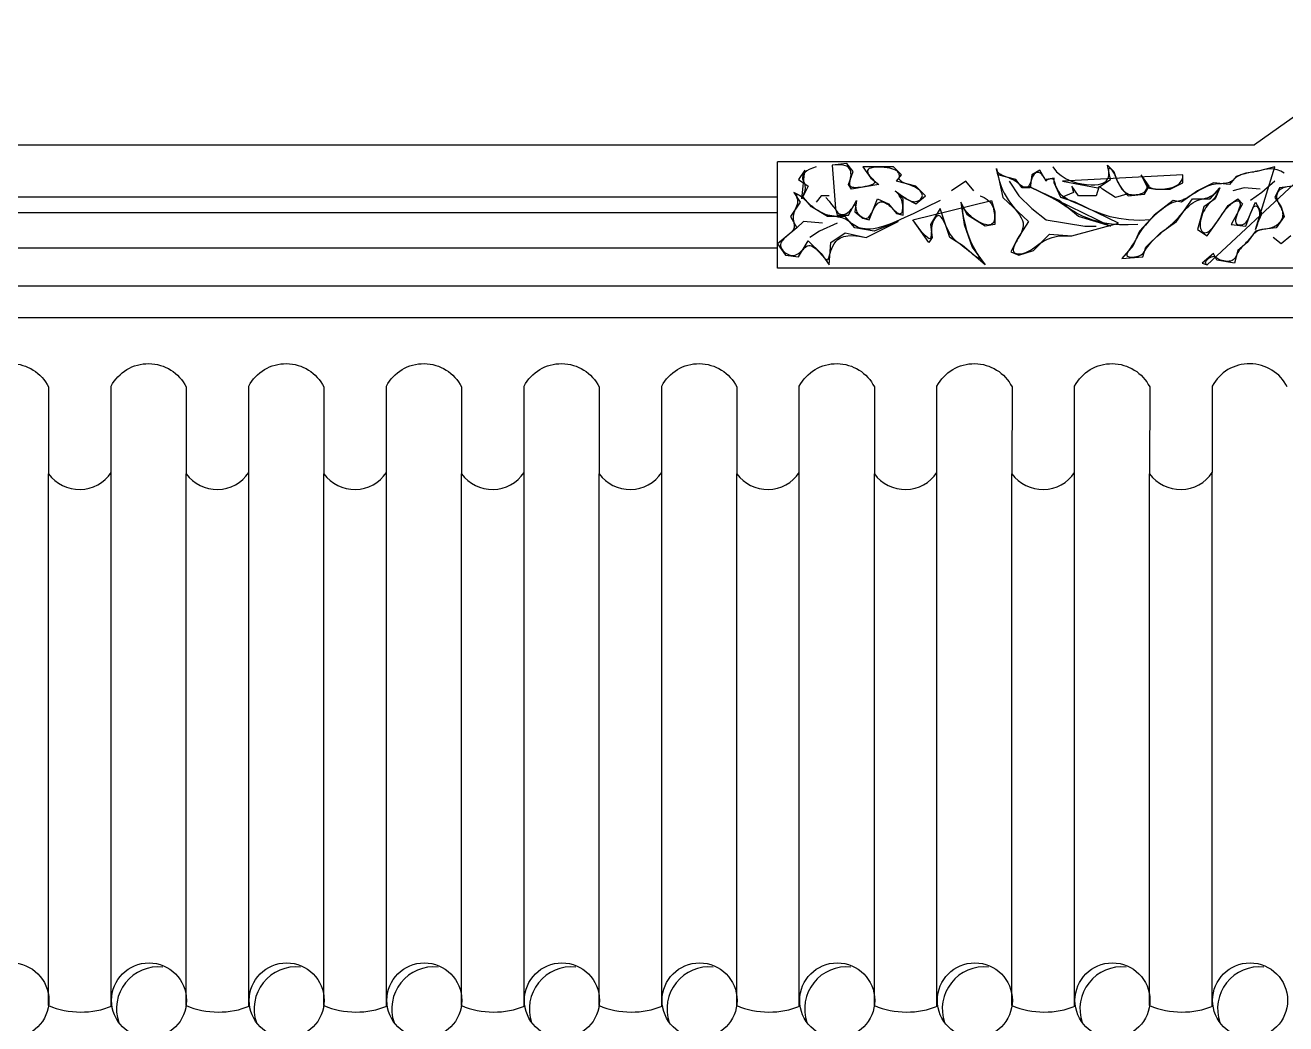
# Model space of a CAD drawing. Header units: metres. Extents: x 1709 to 7773, y 6392 to 11705.
# Drawn here: x 4883 to 6761, y 10218 to 11705 of the extents above; entities that cross this region are included whole.
import ezdxf

# ---------------------------------------------------------------- set-up
doc = ezdxf.new("R2010")
doc.units = ezdxf.units.M
for name, color, linetype in [('3', 3, 'Continuous'), ('4', 4, 'Continuous'), ('7', 7, 'Continuous')]:
    doc.layers.add(name, color=color, linetype=linetype)

msp = doc.modelspace()

# ---------------------------------------------------------------- linework, layer by layer
at = {"layer": '3'}
for p, q in [((6948.1, 11316.95), (4550, 11316.95)), ((6916.61, 11269.42), (4550, 11269.42)), ((4918.18, 10245.69), (4918.18, 11037.28)), ((5011.45, 10244.4), (5011.45, 11039.22)), ((5123.18, 10245.69), (5123.18, 11037.28)), ((5216.45, 10244.4), (5216.45, 11039.22)), ((5328.18, 10245.69), (5328.18, 11037.28)), ((5421.45, 10244.4), (5421.45, 11039.22)), ((5533.18, 10245.69), (5533.18, 11037.28)), ((5626.45, 10244.4), (5626.45, 11039.22)), ((5738.18, 10245.69), (5738.18, 11037.28)), ((5831.45, 10244.4), (5831.45, 11039.22)), ((5943.18, 10245.69), (5943.18, 11037.28)), ((6036.45, 10244.4), (6036.45, 11039.22)), ((6148.18, 10245.69), (6148.18, 11037.28)), ((6241.45, 10244.4), (6241.45, 11039.22)), ((6353.18, 10245.69), (6353.18, 11037.28)), ((6446.45, 10244.4), (6446.45, 11039.22)), ((6558.18, 10245.69), (6558.18, 11037.28)), ((6651.45, 10244.4), (6651.45, 11039.22))]:
    msp.add_line(p, q, dxfattribs=at)
for points in [[(6004.1, 11449.42), (4550, 11449.42), (3095.9, 11449.42)], [(6004.1, 11425.69), (4550, 11425.69), (3095.9, 11425.69)], [(6004.1, 11373.48), (4550, 11373.48), (3095.9, 11373.48)]]:
    msp.add_lwpolyline(points, dxfattribs=at)
for centre in [(4966.4, 10359.49), (5171.4, 10359.49), (5376.4, 10359.49), (5581.4, 10359.49), (5786.4, 10359.49), (5991.4, 10359.49), (6196.4, 10359.49), (6401.4, 10359.49), (6606.4, 10359.49)]:
    msp.add_arc(centre, 123.59, 247.04, 292.37, dxfattribs=at)
at = {"layer": '4'}
msp.add_line((6651.45, 11167.86), (6651.45, 11039.22), dxfattribs=at)
for points in [[(7258.69, 11045.25, 0.27), (7177.09, 11060.86, -0.22), (7171.66, 11111.96, 0.38), (7150.63, 11157.9), (6917.11, 11158.12, 0.31), (6900.88, 11167.49), (6918.4, 11281.02), (6948.1, 11281.02), (6948.1, 11317.28, -0.37), (6964.87, 11343.69), (6964.87, 11502.04), (6868.07, 11502.04), (6885.6, 11519.56), (6941.72, 11565.11), (6969.78, 11603.65), (7001.35, 11645.7), (7029.41, 11659.72), (6966.28, 11705.27), (6714.41, 11527.04)], [(4806.45, 11039.22), (4806.45, 11167.86, -0.61), (4918.28, 11166.71), (4918.18, 11037.28, 0.52), (5011.45, 11039.22)], [(5011.45, 11039.22), (5011.45, 11167.86, -0.61), (5123.28, 11166.71), (5123.18, 11037.28, 0.52), (5216.45, 11039.22)], [(5216.45, 11039.22), (5216.45, 11167.86, -0.61), (5328.28, 11166.71), (5328.18, 11037.28, 0.52), (5421.45, 11039.22)], [(5421.45, 11039.22), (5421.45, 11167.86, -0.61), (5533.28, 11166.71), (5533.18, 11037.28, 0.52), (5626.45, 11039.22)], [(5626.45, 11039.22), (5626.45, 11167.86, -0.61), (5738.28, 11166.71), (5738.18, 11037.28, 0.52), (5831.45, 11039.22)], [(5831.45, 11039.22), (5831.45, 11167.86, -0.61), (5943.28, 11166.71), (5943.18, 11037.28, 0.52), (6036.45, 11039.22)], [(6036.45, 11039.22), (6036.45, 11167.86, -0.61), (6148.28, 11166.71), (6148.18, 11037.28, 0.52), (6241.45, 11039.22)], [(6241.45, 11039.22), (6241.45, 11167.86, -0.61), (6353.28, 11166.71), (6353.18, 11037.28, 0.52), (6446.45, 11039.22)], [(6446.45, 11039.22), (6446.45, 11167.86, -0.61), (6558.28, 11166.71), (6558.18, 11037.28, 0.52), (6651.45, 11039.22)]]:
    msp.add_lwpolyline(points, format="xyb", dxfattribs=at)
msp.add_lwpolyline([(2385.59, 11527.04), (4550, 11527.04), (6714.41, 11527.04)], dxfattribs=at)
for centre in [(4862.87, 10253.32), (5067.87, 10253.32), (5272.87, 10253.32), (5477.87, 10253.32), (5682.87, 10253.32), (5887.87, 10253.32), (6092.87, 10253.32), (6297.87, 10253.32), (6502.87, 10253.32), (6707.87, 10253.32)]:
    msp.add_circle(centre, 55.84, dxfattribs=at)
for centre, radius, start, end in [((6707.07, 11138.26), 63, 26.85, 151.98), ((5081.97, 10240.72), 62.6, 84.16, 198.95), ((5286.97, 10240.72), 62.6, 84.16, 198.95), ((5491.97, 10240.72), 62.6, 84.16, 198.95), ((5696.97, 10240.72), 62.6, 84.16, 198.95), ((5901.97, 10240.72), 62.6, 84.16, 198.95), ((6106.97, 10240.72), 62.6, 84.16, 198.95), ((6311.97, 10240.72), 62.6, 84.16, 198.95), ((6516.97, 10240.72), 62.6, 84.16, 198.95), ((6721.97, 10240.72), 62.6, 84.16, 198.95)]:
    msp.add_arc(centre, radius, start, end, dxfattribs=at)
at = {"layer": '7'}
for p, q in [((6868.07, 11502.04), (6004.1, 11502.04)), ((6004.1, 11343.69), (6004.1, 11502.04)), ((6964.87, 11343.69), (6004.1, 11343.69))]:
    msp.add_line(p, q, dxfattribs=at)
for points in [[(6061.6, 11494.48), (6061.6, 11494.48), (6055.86, 11492.58), (6051.17, 11490.5), (6047.47, 11488.27), (6044.68, 11485.95), (6042.73, 11483.57), (6041.55, 11481.18), (6041.08, 11478.82), (6041.23, 11476.53), (6041.92, 11474.31), (6042.9, 11472.02), (6043.91, 11469.48), (6044.68, 11466.5), (6044.94, 11462.91), (6044.43, 11458.52), (6042.89, 11453.15), (6040.04, 11446.61), (6044.83, 11489.69), (6035.24, 11475.33), (6049.62, 11465.76), (6040.04, 11446.61)], [(6075.97, 11449), (6075.97, 11449), (6080.78, 11443.26), (6084.53, 11438.53), (6087.4, 11434.7), (6089.58, 11431.65), (6091.24, 11429.27), (6092.57, 11427.46), (6093.74, 11426.09), (6094.94, 11425.07), (6096.31, 11424.28), (6097.85, 11423.74), (6099.53, 11423.45), (6101.31, 11423.42), (6103.15, 11423.68), (6105.02, 11424.22), (6106.89, 11425.08), (6108.72, 11426.26), (6110.48, 11427.76), (6112.14, 11429.47), (6113.69, 11431.29), (6115.11, 11433.09), (6116.38, 11434.77), (6117.48, 11436.19), (6118.39, 11437.25), (6119.1, 11437.83), (6119.6, 11437.85), (6119.92, 11437.35), (6120.14, 11436.44), (6120.3, 11435.19), (6120.46, 11433.7), (6120.67, 11432.05), (6121, 11430.34), (6121.5, 11428.66), (6122.2, 11427.07), (6123.1, 11425.59), (6124.16, 11424.22), (6125.34, 11422.97), (6126.62, 11421.83), (6127.96, 11420.8), (6129.32, 11419.89), (6130.68, 11419.08), (6132.01, 11418.4), (6133.31, 11417.88), (6134.6, 11417.57), (6135.87, 11417.54), (6137.15, 11417.82), (6138.43, 11418.47), (6139.73, 11419.54), (6141.06, 11421.08), (6142.43, 11423.11), (6143.84, 11425.53), (6145.3, 11428.19), (6146.8, 11430.95), (6148.37, 11433.68), (6149.99, 11436.22), (6151.68, 11438.45), (6153.44, 11440.23), (6155.27, 11441.43), (6157.16, 11442.1), (6159.09, 11442.29), (6161.03, 11442.07), (6162.97, 11441.49), (6164.9, 11440.62), (6166.79, 11439.51), (6168.62, 11438.23), (6170.38, 11436.83), (6172.07, 11435.36), (6173.69, 11433.85), (6175.26, 11432.35), (6176.76, 11430.88), (6178.22, 11429.48), (6179.63, 11428.2), (6181, 11427.06), (6182.32, 11426.11), (6183.6, 11425.38), (6184.81, 11424.89), (6185.94, 11424.67), (6186.97, 11424.75), (6187.9, 11425.15), (6188.71, 11425.92), (6189.38, 11427.06), (6189.91, 11428.6), (6190.27, 11430.48), (6190.48, 11432.61), (6190.53, 11434.94), (6190.41, 11437.38), (6190.11, 11439.85), (6189.64, 11442.29), (6188.98, 11444.61), (6188.15, 11446.76), (6187.22, 11448.7), (6186.25, 11450.4), (6185.34, 11451.84), (6184.56, 11453.01), (6183.99, 11453.87), (6183.7, 11454.4), (6183.79, 11454.59), (6184.31, 11454.41), (6185.21, 11453.91), (6186.44, 11453.16), (6187.93, 11452.19), (6189.64, 11451.08), (6191.48, 11449.87), (6193.42, 11448.63), (6195.37, 11447.41), (6197.3, 11446.25), (6199.2, 11445.2), (6201.06, 11444.28), (6202.91, 11443.52), (6204.74, 11442.94), (6206.55, 11442.58), (6208.35, 11442.46), (6210.15, 11442.62), (6211.93, 11443.06), (6213.67, 11443.77), (6215.29, 11444.72), (6216.74, 11445.86), (6217.96, 11447.17), (6218.91, 11448.62), (6219.52, 11450.17), (6219.73, 11451.79), (6219.51, 11453.45), (6218.87, 11455.13), (6217.84, 11456.81), (6216.44, 11458.48), (6214.7, 11460.1), (6212.66, 11461.67), (6210.33, 11463.16), (6207.75, 11464.56), (6204.96, 11465.85), (6202.04, 11467.05), (6199.1, 11468.18), (6196.22, 11469.25), (6193.51, 11470.28), (6191.07, 11471.29), (6189, 11472.3), (6187.39, 11473.34), (6186.3, 11474.4), (6185.67, 11475.5), (6185.39, 11476.65), (6185.34, 11477.82), (6185.42, 11479.04), (6185.53, 11480.29), (6185.56, 11481.58), (6185.39, 11482.91), (6184.94, 11484.27), (6184.15, 11485.64), (6183.02, 11486.99), (6181.5, 11488.29), (6179.56, 11489.52), (6177.19, 11490.65), (6174.35, 11491.65), (6171.01, 11492.48), (6167.19, 11493.14), (6163.01, 11493.59), (6158.67, 11493.84), (6154.34, 11493.88), (6150.2, 11493.69), (6146.42, 11493.27), (6143.18, 11492.6), (6140.66, 11491.69), (6139, 11490.52), (6138.12, 11489.13), (6137.91, 11487.58), (6138.27, 11485.9), (6139.07, 11484.15), (6140.22, 11482.37), (6141.58, 11480.61), (6143.06, 11478.92), (6144.54, 11477.33), (6145.92, 11475.84), (6147.09, 11474.45), (6147.95, 11473.14), (6148.4, 11471.9), (6148.34, 11470.73), (6147.66, 11469.62), (6146.26, 11468.55), (6144.08, 11467.52), (6141.25, 11466.56), (6137.94, 11465.68), (6134.33, 11464.91), (6130.58, 11464.27), (6126.88, 11463.78), (6123.4, 11463.47), (6120.3, 11463.36), (6117.73, 11463.47), (6115.67, 11463.8), (6114.08, 11464.35), (6112.91, 11465.11), (6112.12, 11466.07), (6111.65, 11467.23), (6111.47, 11468.59), (6111.51, 11470.14), (6111.75, 11471.88), (6112.1, 11473.77), (6112.51, 11475.81), (6112.91, 11477.95), (6113.24, 11480.17), (6113.42, 11482.46), (6113.4, 11484.77), (6113.11, 11487.1), (6112.47, 11489.39), (6111.33, 11491.57), (6109.55, 11493.54), (6106.97, 11495.2), (6103.44, 11496.46), (6098.79, 11497.22), (6092.88, 11497.39), (6085.56, 11496.87), (6090.35, 11432.25), (6092.75, 11422.67), (6109.52, 11422.67), (6121.5, 11444.21), (6119.1, 11427.46), (6131.08, 11417.89), (6140.66, 11415.49), (6152.64, 11446.61), (6169.42, 11439.43), (6181.4, 11425.07), (6190.98, 11422.67), (6190.98, 11446.61), (6179, 11458.58), (6195.77, 11446.61), (6210.15, 11439.43), (6224.52, 11451.39), (6210.15, 11465.76), (6181.4, 11472.94), (6188.58, 11482.51), (6176.6, 11494.48), (6131.08, 11494.48), (6143.06, 11477.72), (6155.04, 11468.15), (6114.31, 11460.97), (6109.52, 11468.15), (6116.71, 11487.3), (6107.12, 11499.27), (6085.56, 11496.87)], [(6559.95, 11415.49), (6559.95, 11415.49), (6542.71, 11414.6), (6526.89, 11415.3), (6512.46, 11417.27), (6499.38, 11420.2), (6487.63, 11423.78), (6477.15, 11427.69), (6467.93, 11431.62), (6459.92, 11435.24), (6453.08, 11438.31), (6447.29, 11440.88), (6442.43, 11443.03), (6438.38, 11444.89), (6435.02, 11446.55), (6432.21, 11448.11), (6429.84, 11449.69), (6427.78, 11451.39), (6425.92, 11453.29), (6424.25, 11455.36), (6422.76, 11457.54), (6421.44, 11459.77), (6420.29, 11462.01), (6419.3, 11464.19), (6418.47, 11466.25), (6417.79, 11468.15), (6417.26, 11469.83), (6416.84, 11471.3), (6416.48, 11472.57), (6416.15, 11473.63), (6415.79, 11474.51), (6415.38, 11475.22), (6414.86, 11475.75), (6414.2, 11476.13), (6413.37, 11476.36), (6412.39, 11476.45), (6411.32, 11476.44), (6410.21, 11476.33), (6409.09, 11476.14), (6408.02, 11475.9), (6407.05, 11475.63), (6406.21, 11475.33), (6405.55, 11475.04), (6405.04, 11474.78), (6404.62, 11474.6), (6404.27, 11474.53), (6403.93, 11474.61), (6403.58, 11474.88), (6403.15, 11475.37), (6402.62, 11476.13), (6401.95, 11477.16), (6401.14, 11478.41), (6400.21, 11479.79), (6399.18, 11481.21), (6398.05, 11482.6), (6396.84, 11483.87), (6395.56, 11484.93), (6394.23, 11485.7), (6392.87, 11486.12), (6391.5, 11486.18), (6390.13, 11485.92), (6388.79, 11485.35), (6387.52, 11484.51), (6386.32, 11483.4), (6385.22, 11482.06), (6384.25, 11480.52), (6383.42, 11478.79), (6382.7, 11476.93), (6382.06, 11475.01), (6381.46, 11473.09), (6380.85, 11471.22), (6380.21, 11469.46), (6379.49, 11467.89), (6378.66, 11466.55), (6377.69, 11465.5), (6376.6, 11464.74), (6375.4, 11464.25), (6374.12, 11464.01), (6372.78, 11464.02), (6371.42, 11464.25), (6370.04, 11464.7), (6368.68, 11465.36), (6367.34, 11466.19), (6366.01, 11467.18), (6364.63, 11468.3), (6363.19, 11469.5), (6361.63, 11470.75), (6359.92, 11472.03), (6358.02, 11473.3), (6355.9, 11474.53), (6353.54, 11475.69), (6350.99, 11476.79), (6348.34, 11477.85), (6345.67, 11478.87), (6343.05, 11479.87), (6340.57, 11480.87), (6338.3, 11481.88), (6336.33, 11482.91), (6334.72, 11483.97), (6333.43, 11485.05), (6332.44, 11486.11), (6331.69, 11487.15), (6331.15, 11488.13), (6330.77, 11489.02), (6330.52, 11489.82), (6330.34, 11490.49), (6330.21, 11491), (6330.14, 11491.3), (6330.13, 11491.32), (6330.19, 11490.99), (6330.35, 11490.25), (6330.62, 11489.03), (6331.01, 11487.27), (6331.54, 11484.9), (6332.22, 11481.89), (6333.09, 11478.3), (6334.18, 11474.24), (6335.53, 11469.79), (6337.19, 11465.07), (6339.18, 11460.16), (6341.54, 11455.17), (6344.32, 11450.2), (6347.51, 11445.32), (6350.99, 11440.56), (6354.59, 11435.91), (6358.15, 11431.4), (6361.5, 11427.01), (6364.48, 11422.77), (6366.93, 11418.66), (6368.68, 11414.69), (6369.62, 11410.88), (6369.81, 11407.21), (6369.39, 11403.68), (6368.48, 11400.28), (6367.19, 11397.02), (6365.65, 11393.88), (6363.97, 11390.87), (6362.29, 11387.97), (6360.7, 11385.18), (6359.26, 11382.53), (6357.98, 11380.01), (6356.9, 11377.64), (6356.04, 11375.45), (6355.44, 11373.44), (6355.12, 11371.62), (6355.1, 11370.02), (6355.42, 11368.63), (6356.04, 11367.47), (6356.96, 11366.52), (6358.15, 11365.78), (6359.57, 11365.24), (6361.22, 11364.91), (6363.07, 11364.77), (6365.08, 11364.83), (6367.26, 11365.08), (6369.59, 11365.55), (6372.09, 11366.27), (6374.77, 11367.27), (6377.63, 11368.6), (6380.7, 11370.27), (6383.96, 11372.33), (6387.45, 11374.8), (6391.19, 11377.68), (6395.38, 11380.79), (6400.25, 11383.89), (6406.01, 11386.77), (6412.9, 11389.2), (6421.14, 11390.96), (6430.95, 11391.82), (6442.55, 11391.56), (6512.03, 11410.71), (6447.34, 11441.82), (6425.78, 11449), (6416.2, 11470.54), (6416.2, 11477.72), (6404.22, 11475.33), (6404.22, 11472.94), (6394.63, 11489.69), (6382.65, 11482.51), (6380.26, 11463.36), (6368.28, 11463.36), (6358.7, 11475.33), (6332.34, 11482.51), (6329.94, 11492.08), (6329.94, 11492.08), (6339.53, 11449), (6377.86, 11413.1), (6361.09, 11386.77), (6351.51, 11367.62), (6363.49, 11362.83), (6385.05, 11370.02), (6409.01, 11393.95), (6442.55, 11391.56)], [(6413.8, 11494.48), (6413.8, 11494.48), (6419.71, 11487.16), (6426.49, 11481.27), (6433.87, 11476.66), (6441.6, 11473.19), (6449.43, 11470.7), (6457.1, 11469.07), (6464.34, 11468.13), (6470.9, 11467.75), (6476.59, 11467.8), (6481.41, 11468.23), (6485.43, 11469.01), (6488.72, 11470.09), (6491.37, 11471.46), (6493.42, 11473.08), (6494.96, 11474.91), (6496.06, 11476.93), (6496.79, 11479.08), (6497.21, 11481.31), (6497.41, 11483.52), (6497.46, 11485.65), (6497.43, 11487.61), (6497.41, 11489.32), (6497.46, 11490.71), (6497.66, 11491.69), (6498.06, 11492.2), (6498.66, 11492.28), (6499.4, 11491.97), (6500.25, 11491.34), (6501.18, 11490.42), (6502.15, 11489.27), (6503.12, 11487.95), (6504.05, 11486.5), (6504.91, 11484.97), (6505.71, 11483.38), (6506.47, 11481.74), (6507.19, 11480.07), (6507.9, 11478.38), (6508.6, 11476.68), (6509.31, 11475), (6510.04, 11473.34), (6510.81, 11471.71), (6511.61, 11470.12), (6512.45, 11468.57), (6513.33, 11467.05), (6514.25, 11465.58), (6515.2, 11464.14), (6516.2, 11462.73), (6517.23, 11461.37), (6518.3, 11460.04), (6519.43, 11458.77), (6520.64, 11457.58), (6521.97, 11456.48), (6523.42, 11455.49), (6525.03, 11454.64), (6526.82, 11453.93), (6528.81, 11453.39), (6531.01, 11453.03), (6533.37, 11452.86), (6535.83, 11452.86), (6538.34, 11453.04), (6540.83, 11453.39), (6543.24, 11453.89), (6545.51, 11454.56), (6547.57, 11455.38), (6549.39, 11456.35), (6550.94, 11457.47), (6552.21, 11458.71), (6553.22, 11460.07), (6553.94, 11461.55), (6554.37, 11463.13), (6554.51, 11464.8), (6554.36, 11466.55), (6553.93, 11468.37), (6553.27, 11470.19), (6552.47, 11471.92), (6551.62, 11473.48), (6550.78, 11474.81), (6550.04, 11475.81), (6549.48, 11476.41), (6549.17, 11476.53), (6549.18, 11476.11), (6549.5, 11475.24), (6550.07, 11474.02), (6550.87, 11472.54), (6551.85, 11470.91), (6552.99, 11469.23), (6554.24, 11467.61), (6555.56, 11466.15), (6556.93, 11464.93), (6558.35, 11463.95), (6559.84, 11463.17), (6561.4, 11462.56), (6563.06, 11462.11), (6564.83, 11461.78), (6566.71, 11461.54), (6568.74, 11461.37), (6570.91, 11461.24), (6573.22, 11461.17), (6575.68, 11461.19), (6578.27, 11461.32), (6581, 11461.57), (6583.84, 11461.98), (6586.82, 11462.57), (6589.9, 11463.36), (6593.08, 11464.38), (6596.25, 11465.68), (6599.27, 11467.32), (6602.03, 11469.35), (6604.4, 11471.82), (6606.24, 11474.81), (6607.44, 11478.35), (6607.87, 11482.51), (6428.18, 11472.94), (6480.89, 11463.36), (6500.06, 11475.33), (6495.26, 11496.87), (6504.85, 11487.3), (6509.64, 11472.94), (6516.83, 11460.97), (6526.41, 11451.39), (6550.37, 11453.79), (6557.56, 11465.76), (6545.58, 11482.51), (6555.16, 11463.36), (6567.14, 11460.97), (6588.7, 11460.97), (6607.87, 11470.54), (6607.87, 11482.51)], [(6758.82, 11484.9), (6758.82, 11484.9), (6753.49, 11487.91), (6748.3, 11489.84), (6743.29, 11490.89), (6738.48, 11491.21), (6733.9, 11490.98), (6729.59, 11490.37), (6725.57, 11489.55), (6721.88, 11488.69), (6718.53, 11487.93), (6715.5, 11487.28), (6712.74, 11486.72), (6710.22, 11486.23), (6707.9, 11485.78), (6705.73, 11485.36), (6703.69, 11484.94), (6701.71, 11484.51), (6699.79, 11484.04), (6697.9, 11483.52), (6696.06, 11482.95), (6694.28, 11482.31), (6692.55, 11481.6), (6690.88, 11480.8), (6689.27, 11479.91), (6687.74, 11478.92), (6686.27, 11477.82), (6684.84, 11476.66), (6683.41, 11475.46), (6681.95, 11474.28), (6680.41, 11473.16), (6678.75, 11472.13), (6676.95, 11471.25), (6674.96, 11470.54), (6672.75, 11470.05), (6670.35, 11469.72), (6667.78, 11469.51), (6665.08, 11469.35), (6662.25, 11469.19), (6659.35, 11468.97), (6656.39, 11468.64), (6653.4, 11468.15), (6650.4, 11467.44), (6647.41, 11466.53), (6644.41, 11465.43), (6641.42, 11464.16), (6638.42, 11462.74), (6635.43, 11461.19), (6632.43, 11459.53), (6629.44, 11457.78), (6626.44, 11455.95), (6623.48, 11454.1), (6620.56, 11452.27), (6617.71, 11450.5), (6614.95, 11448.84), (6612.31, 11447.34), (6609.81, 11446.05), (6607.47, 11445.01), (6605.31, 11444.25), (6603.28, 11443.7), (6601.32, 11443.29), (6599.39, 11442.92), (6597.41, 11442.51), (6595.34, 11441.98), (6593.13, 11441.25), (6590.7, 11440.23), (6588.03, 11438.85), (6585.15, 11437.14), (6582.1, 11435.14), (6578.92, 11432.89), (6575.67, 11430.44), (6572.4, 11427.83), (6569.14, 11425.09), (6565.94, 11422.27), (6562.86, 11419.41), (6559.89, 11416.53), (6557.06, 11413.62), (6554.36, 11410.71), (6551.82, 11407.79), (6549.43, 11404.88), (6547.22, 11402), (6545.18, 11399.14), (6543.32, 11396.31), (6541.61, 11393.53), (6540.01, 11390.78), (6538.49, 11388.07), (6537.01, 11385.39), (6535.52, 11382.76), (6534, 11380.16), (6532.4, 11377.59), (6530.72, 11375.08), (6529.02, 11372.63), (6527.44, 11370.3), (6526.06, 11368.12), (6525, 11366.13), (6524.37, 11364.36), (6524.27, 11362.85), (6524.81, 11361.64), (6526.06, 11360.76), (6527.91, 11360.19), (6530.23, 11359.93), (6532.85, 11359.94), (6535.64, 11360.22), (6538.46, 11360.74), (6541.15, 11361.49), (6543.58, 11362.44), (6545.64, 11363.58), (6547.36, 11364.89), (6548.85, 11366.38), (6550.17, 11368.02), (6551.42, 11369.81), (6552.68, 11371.75), (6554.03, 11373.81), (6555.56, 11376), (6557.33, 11378.3), (6559.34, 11380.68), (6561.56, 11383.13), (6563.95, 11385.62), (6566.49, 11388.13), (6569.15, 11390.64), (6571.91, 11393.12), (6574.73, 11395.55), (6577.59, 11397.91), (6580.49, 11400.24), (6583.41, 11402.58), (6586.36, 11404.97), (6589.32, 11407.46), (6592.31, 11410.08), (6595.29, 11412.87), (6598.29, 11415.89), (6601.28, 11419.15), (6604.28, 11422.57), (6607.29, 11426.05), (6610.32, 11429.5), (6613.36, 11432.83), (6616.43, 11435.92), (6619.52, 11438.68), (6622.65, 11441.02), (6625.81, 11442.87), (6628.97, 11444.3), (6632.12, 11445.39), (6635.23, 11446.26), (6638.25, 11447), (6641.18, 11447.7), (6643.97, 11448.47), (6646.61, 11449.4), (6649.06, 11450.56), (6651.3, 11451.89), (6653.32, 11453.28), (6655.09, 11454.64), (6656.61, 11455.86), (6657.84, 11456.86), (6658.77, 11457.53), (6659.39, 11457.78), (6659.67, 11457.53), (6659.64, 11456.83), (6659.32, 11455.76), (6658.74, 11454.39), (6657.91, 11452.79), (6656.86, 11451.05), (6655.61, 11449.23), (6654.19, 11447.41), (6652.63, 11445.64), (6650.94, 11443.9), (6649.18, 11442.13), (6647.36, 11440.27), (6645.52, 11438.29), (6643.69, 11436.13), (6641.92, 11433.73), (6640.22, 11431.05), (6638.63, 11428.05), (6637.19, 11424.81), (6635.93, 11421.41), (6634.88, 11417.94), (6634.07, 11414.48), (6633.54, 11411.14), (6633.31, 11407.99), (6633.43, 11405.12), (6633.91, 11402.62), (6634.72, 11400.51), (6635.82, 11398.81), (6637.17, 11397.54), (6638.73, 11396.72), (6640.45, 11396.37), (6642.29, 11396.5), (6644.21, 11397.14), (6646.17, 11398.29), (6648.17, 11399.89), (6650.18, 11401.88), (6652.2, 11404.17), (6654.22, 11406.71), (6656.23, 11409.43), (6658.22, 11412.24), (6660.18, 11415.09), (6662.11, 11417.91), (6664.01, 11420.68), (6665.88, 11423.37), (6667.72, 11425.96), (6669.55, 11428.45), (6671.36, 11430.8), (6673.16, 11433), (6674.96, 11435.04), (6676.75, 11436.89), (6678.53, 11438.54), (6680.29, 11439.99), (6682, 11441.22), (6683.65, 11442.23), (6685.23, 11443.01), (6686.73, 11443.54), (6688.14, 11443.82), (6689.42, 11443.83), (6690.56, 11443.57), (6691.53, 11443.02), (6692.28, 11442.17), (6692.79, 11441), (6693.02, 11439.5), (6692.95, 11437.65), (6692.53, 11435.44), (6691.76, 11432.87), (6690.74, 11430.04), (6689.59, 11427.04), (6688.44, 11423.97), (6687.39, 11420.94), (6686.58, 11418.05), (6686.12, 11415.4), (6686.14, 11413.1), (6686.72, 11411.23), (6687.8, 11409.79), (6689.27, 11408.77), (6691.03, 11408.16), (6692.98, 11407.94), (6695.01, 11408.11), (6697.03, 11408.63), (6698.92, 11409.51), (6700.61, 11410.72), (6702.1, 11412.21), (6703.42, 11413.95), (6704.61, 11415.89), (6705.68, 11417.98), (6706.67, 11420.17), (6707.6, 11422.41), (6708.5, 11424.67), (6709.4, 11426.88), (6710.3, 11429), (6711.22, 11430.96), (6712.15, 11432.7), (6713.09, 11434.15), (6714.06, 11435.27), (6715.06, 11435.98), (6716.09, 11436.24), (6717.15, 11435.98), (6718.2, 11435.25), (6719.2, 11434.1), (6720.11, 11432.57), (6720.87, 11430.71), (6721.45, 11428.58), (6721.8, 11426.21), (6721.88, 11423.67), (6721.65, 11420.99), (6721.16, 11418.21), (6720.46, 11415.36), (6719.61, 11412.48), (6718.65, 11409.58), (6717.64, 11406.7), (6716.64, 11403.87), (6715.69, 11401.13), (6744.44, 11494.48), (6718.09, 11487.3), (6701.31, 11484.9), (6686.94, 11480.12), (6677.35, 11468.15), (6653.4, 11470.54), (6629.44, 11458.58), (6605.48, 11441.82), (6593.5, 11444.21), (6564.75, 11422.67), (6543.18, 11398.74), (6533.6, 11377.2), (6516.83, 11358.05), (6547.97, 11360.44), (6552.77, 11374.8), (6574.33, 11396.34), (6598.29, 11413.1), (6622.25, 11446.61), (6648.6, 11446.61), (6662.98, 11463.36), (6655.79, 11446.61), (6639.02, 11434.64), (6629.44, 11401.13), (6643.81, 11391.56), (6660.58, 11415.49), (6674.96, 11437.03), (6689.33, 11446.61), (6696.52, 11439.43), (6679.75, 11408.31), (6701.31, 11405.92), (6708.5, 11425.07), (6715.69, 11441.82), (6725.27, 11425.07), (6718.09, 11408.31), (6715.69, 11401.13)], [(6296.4, 11458.58), (6284.42, 11472.94), (6262.86, 11458.58)], [(6349.11, 11472.94), (6363.49, 11451.39), (6382.65, 11432.25), (6404.22, 11415.49), (6461.72, 11405.92), (6478.49, 11405.92)], [(6761.41, 11464.11), (6759.28, 11463.69), (6757.26, 11463.09), (6755.36, 11462.32), (6753.63, 11461.37), (6752.07, 11460.23), (6750.72, 11458.93), (6749.57, 11457.49), (6748.63, 11455.93), (6747.92, 11454.28), (6747.45, 11452.56), (6747.22, 11450.79), (6747.24, 11449), (6747.51, 11447.21), (6748, 11445.41), (6748.68, 11443.62), (6749.48, 11441.82), (6750.38, 11440.03), (6751.34, 11438.23), (6752.3, 11436.44), (6753.23, 11434.64), (6754.08, 11432.84), (6754.84, 11431.04), (6755.48, 11429.23), (6755.97, 11427.41), (6756.29, 11425.57), (6756.43, 11423.7), (6756.34, 11421.81), (6756.02, 11419.88), (6755.44, 11417.92), (6754.62, 11415.96), (6753.56, 11414.03), (6752.28, 11412.15), (6750.79, 11410.37), (6749.11, 11408.72), (6747.26, 11407.22), (6745.24, 11405.92), (6743.08, 11404.83), (6740.8, 11403.94), (6738.47, 11403.21), (6736.1, 11402.63), (6733.76, 11402.15), (6731.48, 11401.77), (6729.3, 11401.43), (6727.27, 11401.13), (6725.41, 11400.83), (6723.71, 11400.5), (6722.15, 11400.11), (6720.68, 11399.64), (6719.29, 11399.05), (6717.95, 11398.33), (6716.62, 11397.43), (6715.29, 11396.34), (6713.92, 11395.04), (6712.52, 11393.55), (6711.08, 11391.91), (6709.6, 11390.16), (6708.08, 11388.33), (6706.53, 11386.47), (6704.94, 11384.61), (6703.31, 11382.78), (6701.65, 11381.02), (6699.97, 11379.31), (6698.31, 11377.63), (6696.67, 11375.95), (6695.09, 11374.25), (6693.6, 11372.51), (6692.2, 11370.71), (6690.93, 11368.82), (6689.8, 11366.83), (6688.75, 11364.79), (6687.74, 11362.75), (6686.69, 11360.79), (6685.55, 11358.96), (6684.25, 11357.32), (6682.74, 11355.93), (6680.95, 11354.86), (6678.85, 11354.14), (6676.49, 11353.76), (6673.97, 11353.68), (6671.36, 11353.86), (6668.76, 11354.26), (6666.24, 11354.86), (6663.88, 11355.6), (6661.78, 11356.45), (6659.99, 11357.38), (6658.45, 11358.3), (6657.09, 11359.17), (6655.82, 11359.89), (6654.55, 11360.41), (6653.22, 11360.66), (6651.73, 11360.56), (6650, 11360.04), (6648.01, 11359.07), (6645.92, 11357.73), (6643.95, 11356.14), (6642.34, 11354.41), (6641.3, 11352.66), (6641.04, 11351.01), (6641.81, 11349.58), (6643.81, 11348.47), (6780.38, 11475.33)], [(6744.44, 11472.94), (6725.27, 11456.18), (6708.5, 11444.21)], [(6246.09, 11444.21), (6246.09, 11444.21), (6224.72, 11433.63), (6207.05, 11425.06), (6192.59, 11418.28), (6180.87, 11413.05), (6171.43, 11409.15), (6163.79, 11406.35), (6157.49, 11404.42), (6152.05, 11403.13), (6147.07, 11402.28), (6142.47, 11401.82), (6138.22, 11401.71), (6134.3, 11401.93), (6130.69, 11402.45), (6127.37, 11403.24), (6124.31, 11404.27), (6121.5, 11405.52), (6118.91, 11406.95), (6116.49, 11408.51), (6114.19, 11410.15), (6111.96, 11411.8), (6109.76, 11413.42), (6107.51, 11414.94), (6105.19, 11416.32), (6102.73, 11417.49), (6100.09, 11418.41), (6097.3, 11419.14), (6094.38, 11419.72), (6091.35, 11420.23), (6088.25, 11420.72), (6085.1, 11421.25), (6081.93, 11421.88), (6078.77, 11422.67), (6075.65, 11423.68), (6072.58, 11424.88), (6069.59, 11426.25), (6066.69, 11427.76), (6063.9, 11429.38), (6061.25, 11431.09), (6058.74, 11432.85), (6056.41, 11434.64), (6054.25, 11436.43), (6052.25, 11438.21), (6050.39, 11439.96), (6048.62, 11441.67), (6046.93, 11443.32), (6045.29, 11444.91), (6043.67, 11446.4), (6042.03, 11447.8), (6040.37, 11449.09), (6038.73, 11450.24), (6037.15, 11451.21), (6035.69, 11451.99), (6034.4, 11452.55), (6033.33, 11452.85), (6032.53, 11452.88), (6032.05, 11452.59), (6031.92, 11451.98), (6032.07, 11451.06), (6032.41, 11449.86), (6032.85, 11448.4), (6033.28, 11446.72), (6033.62, 11444.85), (6033.77, 11442.81), (6033.65, 11440.62), (6033.18, 11438.33), (6032.42, 11435.94), (6031.48, 11433.49), (6030.45, 11431), (6029.42, 11428.49), (6028.48, 11425.98), (6027.73, 11423.5), (6027.26, 11421.08), (6027.13, 11418.72), (6027.28, 11416.44), (6027.62, 11414.23), (6028.06, 11412.1), (6028.49, 11410.04), (6028.83, 11408.06), (6028.98, 11406.15), (6028.85, 11404.32), (6028.38, 11402.56), (6027.57, 11400.87), (6026.48, 11399.23), (6025.16, 11397.64), (6023.65, 11396.09), (6022, 11394.56), (6020.26, 11393.05), (6018.47, 11391.56), (6016.68, 11390.06), (6014.95, 11388.55), (6013.31, 11387.03), (6011.83, 11385.47), (6010.56, 11383.88), (6009.54, 11382.24), (6008.84, 11380.55), (6008.49, 11378.79), (6008.54, 11376.97), (6008.96, 11375.1), (6009.72, 11373.24), (6010.79, 11371.41), (6012.11, 11369.66), (6013.66, 11368.02), (6015.39, 11366.53), (6017.27, 11365.23), (6019.27, 11364.15), (6021.36, 11363.31), (6023.51, 11362.75), (6025.71, 11362.49), (6027.92, 11362.54), (6030.13, 11362.93), (6032.31, 11363.68), (6034.44, 11364.83), (6036.51, 11366.36), (6038.51, 11368.16), (6040.48, 11370.11), (6042.43, 11372.06), (6044.38, 11373.88), (6046.35, 11375.43), (6048.36, 11376.58), (6050.42, 11377.2), (6052.55, 11377.17), (6054.73, 11376.57), (6056.94, 11375.46), (6059.15, 11373.95), (6061.35, 11372.13), (6063.5, 11370.07), (6065.59, 11367.88), (6067.59, 11365.63), (6069.48, 11363.42), (6071.25, 11361.34), (6072.9, 11359.48), (6074.43, 11357.95), (6075.82, 11356.82), (6077.08, 11356.2), (6078.2, 11356.18), (6079.17, 11356.85), (6080.01, 11358.27), (6080.77, 11360.35), (6081.54, 11362.98), (6082.39, 11366.03), (6083.4, 11369.37), (6084.64, 11372.9), (6086.2, 11376.47), (6088.15, 11379.99), (6090.59, 11383.31), (6093.67, 11386.3), (6097.58, 11388.82), (6102.5, 11390.71), (6108.61, 11391.84), (6116.09, 11392.05), (6125.12, 11391.21), (6135.87, 11389.16), (6183.79, 11413.1), (6147.85, 11398.74), (6119.1, 11403.52), (6104.73, 11420.28), (6078.37, 11420.28), (6054.41, 11434.64), (6042.43, 11449), (6028.06, 11456.18), (6037.64, 11441.82), (6023.26, 11420.28), (6032.85, 11403.52), (6018.47, 11391.56), (6004.1, 11379.59), (6016.08, 11362.83), (6035.24, 11360.44), (6049.62, 11384.38), (6068.79, 11365.23), (6080.77, 11348.47), (6083.16, 11381.98), (6104.73, 11396.34), (6135.87, 11389.16)], [(6540.79, 11408.31), (6540.79, 11408.31), (6526.28, 11407.84), (6513.23, 11408.17), (6501.53, 11409.17), (6491.07, 11410.75), (6481.73, 11412.8), (6473.4, 11415.21), (6465.97, 11417.87), (6459.32, 11420.68), (6453.35, 11423.54), (6447.95, 11426.42), (6443.01, 11429.3), (6438.43, 11432.17), (6434.11, 11435.02), (6429.93, 11437.82), (6425.79, 11440.56), (6421.59, 11443.22), (6417.23, 11445.8), (6412.65, 11448.34), (6407.81, 11450.89), (6402.65, 11453.51), (6397.12, 11456.26), (6391.18, 11459.18), (6384.78, 11462.32), (6377.86, 11465.76), (6500.06, 11405.92), (6452.14, 11420.28), (6423.39, 11444.21), (6397.03, 11456.18), (6377.86, 11465.76)], [(6524.01, 11453.79), (6507.24, 11449), (6488.08, 11460.97), (6483.28, 11465.76), (6478.49, 11451.39), (6452.14, 11451.39), (6442.55, 11465.76), (6444.95, 11456.18), (6432.97, 11451.39), (6428.18, 11449)], [(6770.8, 11465.76), (6751.63, 11463.36), (6744.44, 11449), (6754.02, 11434.64), (6758.82, 11420.28), (6746.84, 11403.52), (6725.27, 11401.13), (6715.69, 11398.74), (6703.71, 11381.98), (6689.33, 11370.02), (6684.54, 11350.87), (6658.19, 11355.65), (6653.4, 11365.23), (6636.62, 11350.87), (6643.81, 11348.47)], [(6722.88, 11460.97), (6698.92, 11463.36), (6682.15, 11458.58)], [(6080.77, 11451.39), (6068.79, 11451.39), (6061.6, 11441.82)], [(6305.98, 11451.39), (6305.98, 11451.39), (6311.63, 11448.65), (6316.07, 11445.82), (6319.48, 11442.93), (6322.01, 11440), (6323.8, 11437.06), (6325.02, 11434.14), (6325.82, 11431.27), (6326.35, 11428.46), (6326.74, 11425.74), (6327.01, 11423.14), (6327.13, 11420.67), (6327.1, 11418.36), (6326.9, 11416.23), (6326.52, 11414.29), (6325.94, 11412.58), (6325.15, 11411.1), (6324.14, 11409.89), (6322.91, 11408.94), (6321.47, 11408.26), (6319.81, 11407.86), (6317.95, 11407.74), (6315.89, 11407.91), (6313.63, 11408.36), (6311.18, 11409.11), (6308.55, 11410.15), (6305.78, 11411.46), (6302.95, 11413), (6300.09, 11414.74), (6297.28, 11416.66), (6294.55, 11418.7), (6291.98, 11420.85), (6289.61, 11423.07), (6287.5, 11425.32), (6285.64, 11427.49), (6284.03, 11429.49), (6282.67, 11431.2), (6281.56, 11432.52), (6280.68, 11433.34), (6280.04, 11433.55), (6279.63, 11433.04), (6279.44, 11431.75), (6279.46, 11429.74), (6279.68, 11427.11), (6280.08, 11423.97), (6280.65, 11420.41), (6281.37, 11416.55), (6282.23, 11412.48), (6283.22, 11408.31), (6284.33, 11404.13), (6285.54, 11399.95), (6286.87, 11395.81), (6288.31, 11391.71), (6289.87, 11387.66), (6291.53, 11383.68), (6293.31, 11379.79), (6295.2, 11376), (6297.19, 11372.33), (6299.16, 11368.87), (6301.02, 11365.71), (6302.64, 11362.93), (6303.9, 11360.65), (6304.69, 11358.95), (6304.89, 11357.91), (6304.39, 11357.65), (6303.1, 11358.21), (6301.12, 11359.48), (6298.58, 11361.34), (6295.6, 11363.63), (6292.33, 11366.23), (6288.89, 11368.98), (6285.41, 11371.75), (6282.03, 11374.4), (6278.84, 11376.83), (6275.86, 11379.09), (6273.07, 11381.28), (6270.44, 11383.48), (6267.97, 11385.79), (6265.63, 11388.32), (6263.4, 11391.14), (6261.26, 11394.35), (6259.2, 11398), (6257.2, 11401.95), (6255.27, 11406), (6253.37, 11409.96), (6251.52, 11413.64), (6249.69, 11416.84), (6247.88, 11419.39), (6246.09, 11421.08), (6244.29, 11421.77), (6242.54, 11421.56), (6240.84, 11420.59), (6239.25, 11418.98), (6237.78, 11416.89), (6236.48, 11414.46), (6235.38, 11411.82), (6234.51, 11409.11), (6233.88, 11406.46), (6233.46, 11403.88), (6233.21, 11401.4), (6233.06, 11399.01), (6232.97, 11396.73), (6232.88, 11394.55), (6232.74, 11392.49), (6232.51, 11390.56), (6232.1, 11388.82), (6231.3, 11387.64), (6229.88, 11387.42), (6227.62, 11388.59), (6224.27, 11391.56), (6219.59, 11396.76), (6213.37, 11404.6), (6205.36, 11415.49), (6322.76, 11444.21), (6327.55, 11427.46), (6327.55, 11408.31), (6313.17, 11405.92), (6286.82, 11422.67), (6277.23, 11441.82), (6282.03, 11408.31), (6294, 11374.8), (6313.17, 11348.47), (6279.63, 11377.2), (6260.46, 11389.16), (6246.09, 11432.25), (6231.71, 11408.31), (6234.11, 11389.16), (6229.31, 11381.98), (6205.36, 11415.49)], [(6071.18, 11410.71), (6042.43, 11413.1), (6032.85, 11403.52)], [(6092.75, 11410.71), (6066.39, 11398.74), (6052.02, 11389.16)], [(6768.4, 11391.56), (6754.02, 11379.59), (6742.04, 11389.16)]]:
    msp.add_lwpolyline(points, dxfattribs=at)

doc.saveas('drawing.dxf')
